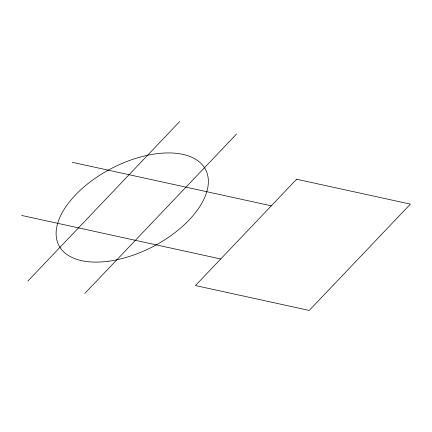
<?xml version="1.0" encoding="UTF-8"?>
<svg xmlns="http://www.w3.org/2000/svg" width="432" height="432" viewBox="0 0 432 432"><rect width="100%" height="100%" fill="white"/><g stroke="black" fill="none" stroke-linecap="round" stroke-linejoin="round"><path stroke-width="0.65" d="M27.907 281.032L179.669 121.565M84.802 293.468L236.563 134.006M72.187 162.281L271.318 205.821M21.6 215.433L220.73 258.979M296.611 179.242L195.437 285.552L309.231 310.435L410.4 204.125L296.611 179.242M108.13 261.279A82.571 44.248 -27.3 0 0 206.825 172.422A82.571 44.248 -27.3 0 0 81.751 188.854A82.571 44.248 -27.3 0 0 108.13 261.279"/></g></svg>
